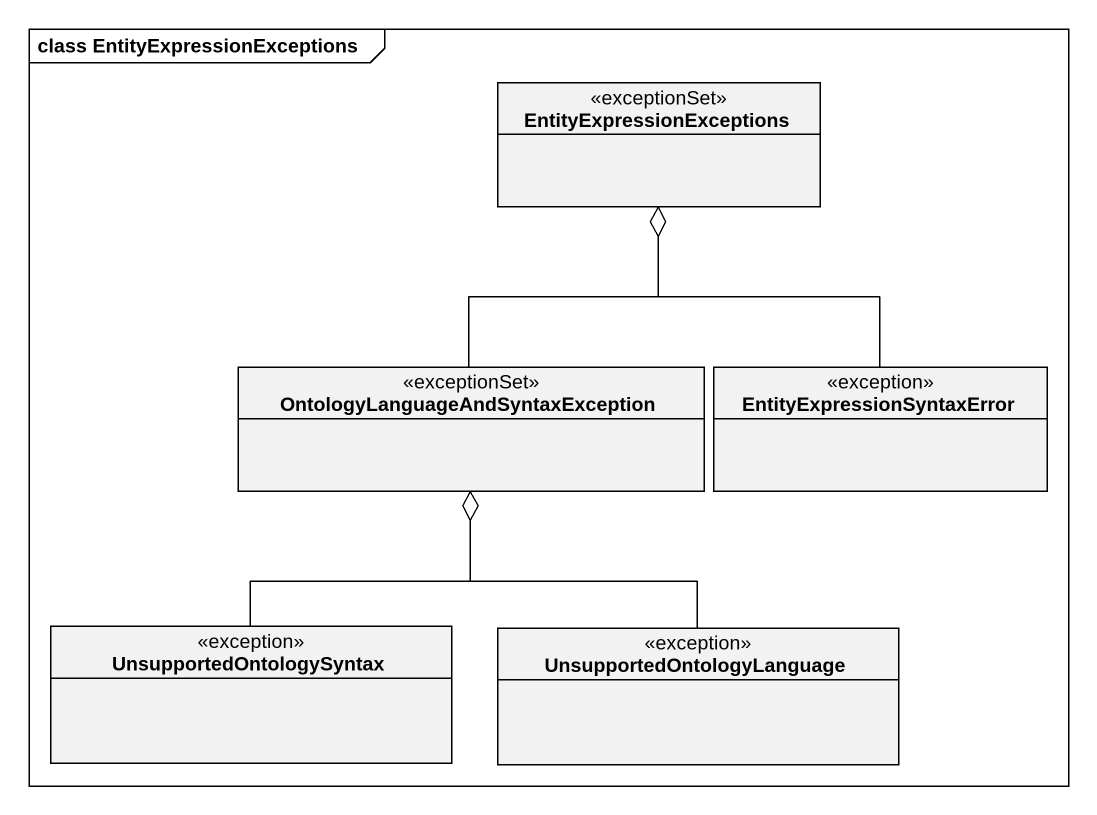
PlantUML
@startuml
mainframe class EntityExpressionExceptions
hide circle
hide empty members
class EntityExpressionExceptions <<exceptionSet>>
class "OntologyLanguageAndSyntaxException" as OntologyLanguageAndSyntaxExc <<exceptionSet>>
class EntityExpressionSyntaxError <<exception>>
class UnsupportedOntologySyntax <<exception>>
class UnsupportedOntologyLanguage <<exception>>
OntologyLanguageAndSyntaxExc -up-o EntityExpressionExceptions
EntityExpressionSyntaxError -up-o EntityExpressionExceptions
UnsupportedOntologySyntax -up-o OntologyLanguageAndSyntaxExc
UnsupportedOntologyLanguage -up-o OntologyLanguageAndSyntaxExc
@enduml
